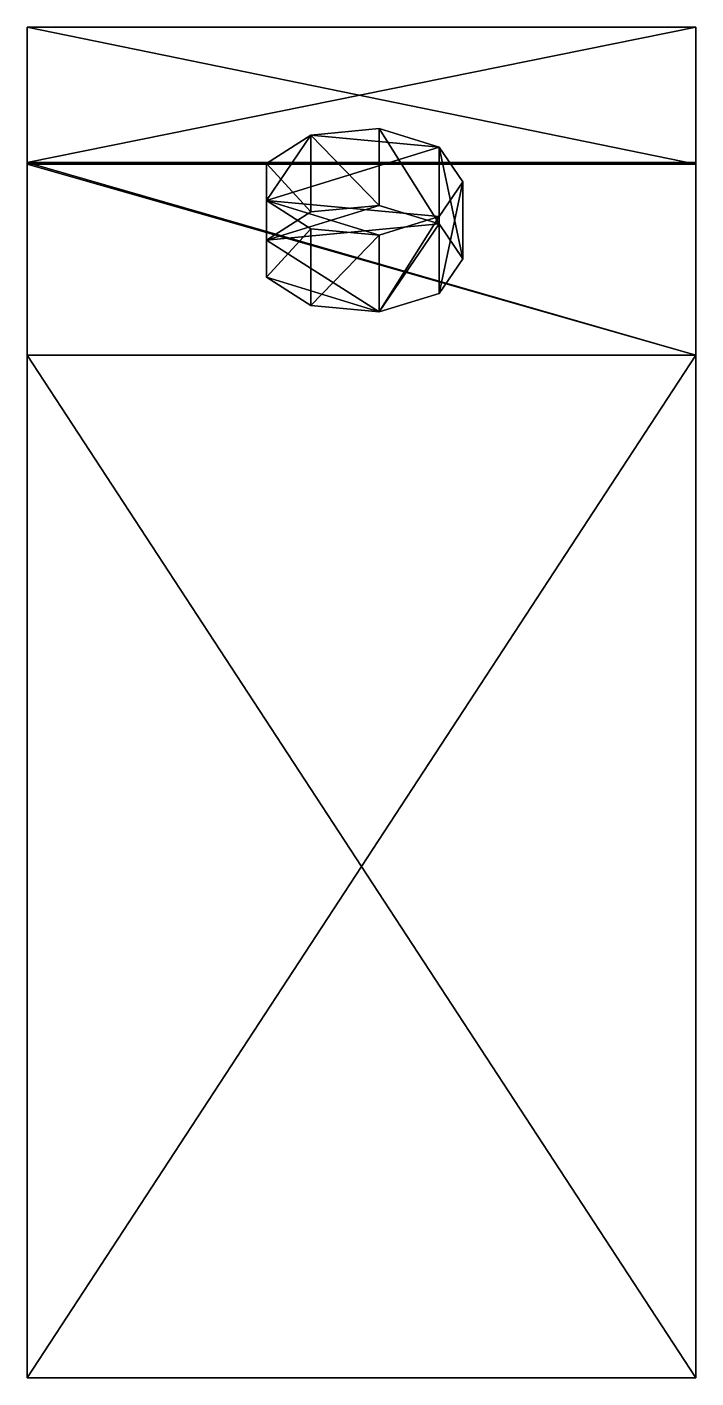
# Model space of a CAD drawing. Extents: x -45 to 45, y 0 to 183.
import ezdxf

# ---------------------------------------------------------------- set-up
doc = ezdxf.new("R2010")
doc.units = 0
doc.layers.add('cap', color=250, linetype='CONTINUOUS')
doc.layers.add('milkCartonBig_2', color=250, linetype='CONTINUOUS')

msp = doc.modelspace()

# ---------------------------------------------------------------- meshes
at = {"layer": 'cap'}
mesh = msp.add_polyface(dxfattribs=at)
corners = [(10.494349, 146.696967, 30.527394), (10.494349, 157.089861, 37.087778), (13.6994, 151.397387, 23.081036), (13.6994, 161.790281, 29.64142), (10.494349, 156.097807, 15.634678), (10.494349, 166.490701, 22.195062), (2.378876, 158.598848, 11.672554), (2.378876, 168.991742, 18.232938), (-6.8497, 157.730246, 13.048585), (-6.8497, 168.123139, 19.608969), (-12.873225, 153.898428, 19.118912), (-12.873225, 164.291322, 25.679295), (-12.873225, 148.896346, 27.04316), (-12.873225, 159.289239, 33.603544), (-6.8497, 145.064528, 33.113487), (-6.8497, 155.457422, 39.673871), (2.378876, 144.195926, 34.489518), (2.378876, 154.588819, 41.049902)]
mesh.append_faces([[corners[k] for k in face] for face in [(0, 2, 4), (2, 3, 5), (3, 1, 5), (16, 0, 4), (4, 5, 7), (5, 1, 13), (10, 4, 6), (6, 7, 9), (13, 1, 17), (16, 10, 12), (8, 9, 11), (13, 11, 9), (14, 15, 17), (10, 11, 13), (9, 7, 5), (16, 17, 1), (12, 13, 15), (0, 1, 3), (2, 5, 4), (16, 4, 10), (4, 7, 6), (5, 13, 9), (10, 6, 8), (6, 9, 8), (13, 17, 15), (16, 12, 14), (8, 11, 10), (14, 17, 16), (10, 13, 12), (16, 1, 0), (12, 15, 14), (0, 3, 2)]])
at = {"layer": 'milkCartonBig_2'}
mesh = msp.add_polyface(dxfattribs=at)
corners = [(-45.266788, 0, 46.461118), (-45.266788, 138.328702, 46.461118), (45.266788, 0, 46.461118), (45.266788, 138.328702, 46.461118), (45.266788, 0, -46.461118), (45.266788, 138.328702, -46.461118), (-45.266788, 0, -46.461118), (-45.266788, 138.328702, -46.461118), (45.266788, 182.73496, -5.09251), (-45.266788, 182.73496, -5.09251), (-45.266788, 164.409175, 4.819959), (45.266788, 164.409175, 4.819959), (45.266788, 164.18365, -5.180041), (-45.266788, 164.18365, -5.180041), (-45.266788, 182.73496, 4.732428), (45.266788, 182.73496, 4.732428)]
mesh.append_faces([[corners[k] for k in face] for face in [(3, 1, 10), (11, 15, 8), (4, 5, 7), (1, 7, 13), (0, 1, 3), (6, 0, 2), (3, 11, 12), (6, 7, 1), (13, 7, 5), (2, 3, 5), (13, 9, 14), (14, 9, 8), (12, 8, 9), (10, 14, 15), (3, 10, 11), (11, 8, 12), (4, 7, 6), (1, 13, 10), (0, 3, 2), (6, 2, 4), (3, 12, 5), (6, 1, 0), (13, 5, 12), (2, 5, 4), (13, 14, 10), (14, 8, 15), (12, 9, 13), (10, 15, 11)]])

doc.saveas('drawing.dxf')
